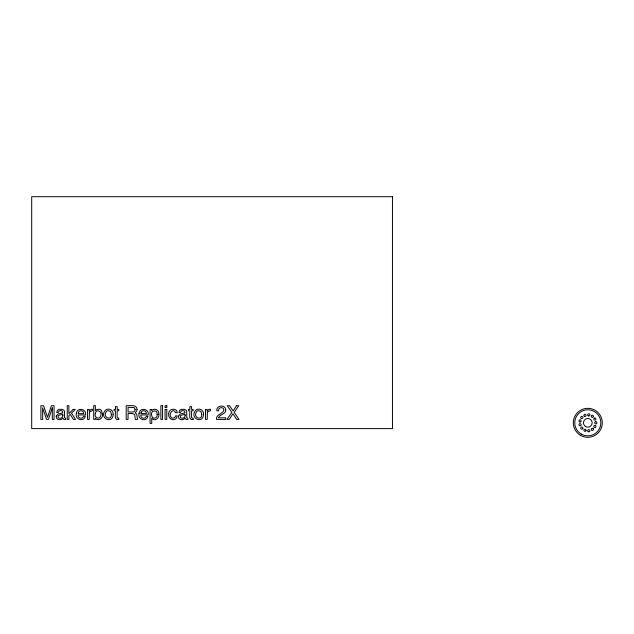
<?xml version="1.0" encoding="UTF-8"?>
<svg xmlns="http://www.w3.org/2000/svg" width="634" height="634" viewBox="0 0 634 634"><rect width="100%" height="100%" fill="white"/><g stroke="black" fill="none" stroke-linecap="round" stroke-linejoin="round"><path stroke-width="0.95" d="M52.321 407.844L52.289 419.415L54.049 419.415L54.049 405.697L51.417 405.697L47.502 417.291L43.564 405.697L40.901 405.697L40.901 419.415L42.676 419.415L42.629 407.844L46.567 419.415L48.414 419.415L52.321 407.844M157.153 414.351C158.159 418.06 152.271 420.025 151.772 415.833C149.576 410.777 157.708 408.486 157.153 414.351M95.322 413.4C93.578 417.275 99.728 420.477 100.64 415.904C102.97 411.521 96.027 408.256 95.322 413.4M102.534 414.224C103.318 418.194 97.89 421.943 95.274 418.131L95.274 419.415L93.721 419.415L93.721 405.649L95.362 405.649L95.362 410.626L96.677 409.532L99.229 409.231A3.772 3.772 0 0 1 101.369 410.436L102.534 414.224M113.129 414.2C113.058 424.661 98.88 418.321 105.085 410.618A4.129 4.129 0 0 1 107.503 409.215C110.514 408.462 113.462 411.141 113.129 414.2M168.731 413.447C167.645 417.196 171.529 421.293 175.214 419.185A3.432 3.432 0 0 0 176.72 417.592L177.211 415.872L175.578 415.872L174.73 417.624L172.44 418.202A2.061 2.061 0 0 1 171.077 417.235C167.97 413.836 173.716 407.29 175.578 412.774L177.211 412.774C177.14 407.424 168.565 408.415 168.731 413.447M203.474 414.2C203.403 424.661 189.225 418.321 195.438 410.618A4.129 4.129 0 0 1 197.848 409.215C200.859 408.462 203.815 411.141 203.474 414.2M76.373 413.455C74.352 419.359 83.973 422.521 85.281 416.276L83.633 416.276C82.816 419.605 77.411 418.495 78.093 414.953L85.424 414.953C87.032 408.589 76.769 407.076 76.373 413.455M139.084 413.455C137.063 419.359 146.684 422.521 147.991 416.276L146.343 416.276C145.527 419.605 140.122 418.495 140.803 414.953L148.134 414.953C149.735 408.589 139.48 407.076 139.084 413.455M158.872 414.192C159.752 418.139 154.522 421.927 151.748 418.289L151.748 423.401L150.068 423.401L150.068 409.461L151.7 409.461L151.7 410.784C154.133 407.202 159.609 410.23 158.872 414.192M135.185 409.572C135.216 413.122 130.128 411.735 128.06 411.981L128.06 407.29L134.115 407.575L135.185 409.572M56.244 416.134C55.459 419.985 61.11 420.905 62.94 418.083L63.741 419.47L65.651 419.462L65.651 418.218L64.533 417.695L64.47 411.268L63.923 410.222L62.18 409.334L59.144 409.35L57.393 410.325L56.703 412.465L58.273 412.465L58.994 410.99L60.539 410.586L62.29 410.975L62.79 412.869L58.059 414.01L56.244 416.134M178.479 416.134C177.694 419.985 183.345 420.905 185.176 418.083L185.976 419.47L187.886 419.462L187.886 418.218L186.768 417.695L186.705 411.268L186.158 410.222L184.415 409.334L181.379 409.35L179.628 410.325L178.939 412.465L180.508 412.465L181.229 410.99L182.774 410.586L184.526 410.975L185.025 412.869L180.294 414.01L178.479 416.134M225.767 410C225.744 414.367 219.633 414.192 218.397 417.822L225.696 417.822L225.696 419.415L216.519 419.415C215.814 414.089 222.851 414.192 223.905 410.071C223.968 406.275 217.779 407.115 218.556 410.784L216.844 410.784C215.909 404.96 225.862 404.278 225.767 410M111.37 414.248C111.901 421.634 102.003 417.172 106.235 411.767A2.282 2.282 0 0 1 107.756 410.666L110.506 411.363L111.37 414.248M201.723 414.248C202.246 421.634 192.356 417.172 196.588 411.767A2.282 2.282 0 0 1 198.109 410.666L200.851 411.363L201.723 414.248M137.071 409.39L136.564 411.411L135.137 412.671L136.659 414.232L137.594 419.415L135.311 419.415L134.677 414.462L132.284 413.526L128.06 413.526L128.06 419.415L126.198 419.415L126.198 405.697C129.439 406.006 136.873 404.032 137.071 409.39M62.853 415.674C62.988 417.964 59.366 419.32 58.074 417.402L58.138 415.92L59.287 415.127L62.853 414.327L62.853 415.674M185.088 415.674C185.231 417.964 181.601 419.32 180.31 417.402L180.373 415.92L181.53 415.127L185.088 414.327L185.088 415.674M89.386 412.655L89.212 419.415L87.532 419.415L87.532 409.413L89.132 409.413L89.132 411.141L90.916 409.366L92.398 409.231C93.594 412.084 89.695 410.198 89.386 412.655M207.373 412.655L207.199 419.415L205.519 419.415L205.519 409.413L207.12 409.413L207.12 411.141L208.903 409.366L210.385 409.231C211.582 412.084 207.683 410.198 207.373 412.655M78.37 412.441L78.14 413.614L83.696 413.614C84.029 410.507 79.337 409.516 78.37 412.441M141.081 412.441L140.851 413.614L146.406 413.614C146.739 410.507 142.048 409.516 141.081 412.441M586.062 430.399L585.99 430.676A1.094 1.094 0 0 1 584.572 431.271A1.094 1.094 0 0 1 583.969 429.852L584.112 429.606A1.094 1.094 0 0 1 586.062 430.399M236.561 405.697L233.082 410.943L229.587 405.697L227.257 405.697L231.862 412.385L226.948 419.415L229.191 419.415L232.995 413.772L236.688 419.415L238.994 419.415L234.168 412.385L238.772 405.697L236.561 405.697M593.281 416.792L593.107 417.021A1.094 1.094 0 0 1 591.308 416.625A1.094 1.094 0 0 1 592.433 415.167A1.094 1.094 0 0 1 593.281 416.792M582.765 428.679L582.583 428.893A1.094 1.094 0 0 1 581.045 428.838A1.094 1.094 0 0 1 581.101 427.3L581.33 427.134A1.094 1.094 0 0 1 582.765 428.679M73.179 409.413L68.868 413.661L68.868 405.697L67.252 405.697L67.252 419.415L68.868 419.415L68.868 415.658L70.279 414.367L73.393 419.415L75.541 419.415L71.499 413.154L75.327 409.413L73.179 409.413M594.32 418.163L594.098 418.337A1.094 1.094 0 0 0 595.144 420.16L595.413 420.049A1.094 1.094 0 0 0 595.809 418.559A1.094 1.094 0 0 0 594.32 418.163M580.609 425.66L580.348 425.771A1.094 1.094 0 0 1 579.016 425.002A1.094 1.094 0 0 1 579.785 423.663L580.07 423.631A1.094 1.094 0 0 1 580.609 425.66M118.756 419.415C113.66 420.889 115.713 413.328 115.459 410.784L114.112 410.784L114.112 409.413L115.459 409.413L115.459 406.624L117.163 406.624L117.163 409.413L118.756 409.413L118.756 410.784L117.163 410.784L117.163 417.315L117.52 418.012L118.756 418.083L118.756 419.415M193.156 419.415C188.06 420.889 190.113 413.328 189.859 410.784L188.512 410.784L188.512 409.413L189.859 409.413L189.859 406.624L191.563 406.624L191.563 409.413L193.156 409.413L193.156 410.784L191.563 410.784L191.563 417.315L191.92 418.012L193.156 418.083L193.156 419.415M595.778 421.721L595.492 421.761A1.094 1.094 0 0 0 595.492 423.861L595.778 423.9A1.094 1.094 0 0 0 596.871 422.807A1.094 1.094 0 0 0 595.778 421.721M392.462 196.698L31.7 196.698L31.7 428.616L392.462 428.616L392.462 196.698M162.558 405.697L160.877 405.697L160.877 419.415L162.558 419.415L162.558 405.697M166.79 405.697L165.078 405.697L165.078 407.599L166.79 407.599L166.79 405.697M166.79 409.461L165.078 409.461L165.078 419.415L166.79 419.415L166.79 409.461M580.07 421.99L579.785 421.959A1.094 1.094 0 0 1 579.016 420.619A1.094 1.094 0 0 1 580.348 419.851L580.609 419.962A1.094 1.094 0 0 1 580.07 421.99M595.413 425.572L595.144 425.462A1.094 1.094 0 0 0 594.098 427.284L594.32 427.459A1.094 1.094 0 0 0 595.809 427.062A1.094 1.094 0 0 0 595.413 425.572M581.299 418.472L581.069 418.297A1.094 1.094 0 0 1 581.069 416.752A1.094 1.094 0 0 1 582.614 416.752L582.781 416.982A1.094 1.094 0 0 1 581.299 418.472M593.265 428.806L593.091 428.584A1.094 1.094 0 0 0 591.292 429.678L591.403 429.939A1.094 1.094 0 0 0 592.901 430.304A1.094 1.094 0 0 0 593.265 428.806M585.634 426.579A4.351 4.351 0 0 0 592.156 422.807A4.351 4.351 0 0 0 585.634 419.042A4.351 4.351 0 0 0 585.634 426.579M581.283 434.108A13.045 13.045 0 0 0 600.85 422.807A13.045 13.045 0 0 0 581.283 411.514A13.045 13.045 0 0 0 581.283 434.108M580.562 435.36A14.495 14.495 0 0 0 602.3 422.807A14.495 14.495 0 0 0 580.562 410.261A14.495 14.495 0 0 0 580.562 435.36M588.225 431.667A1.094 1.094 0 0 0 589.858 430.724A1.094 1.094 0 0 0 588.225 429.781A1.094 1.094 0 0 0 588.225 431.667M584.437 416.3A1.094 1.094 0 0 0 586.07 415.357A1.094 1.094 0 0 0 584.437 414.414A1.094 1.094 0 0 0 584.437 416.3M588.225 415.841A1.094 1.094 0 0 0 589.858 414.898A1.094 1.094 0 0 0 588.225 413.954A1.094 1.094 0 0 0 588.225 415.841"/></g></svg>
